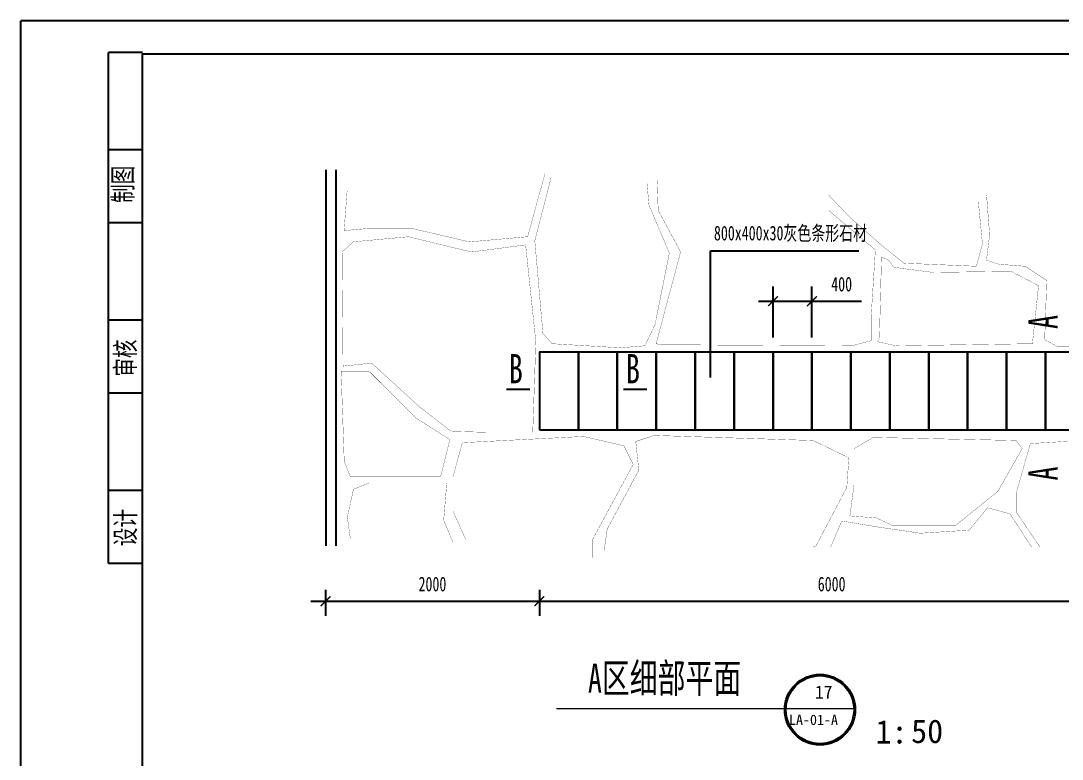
# Model space of a CAD drawing. Extents: x -5183 to -983, y 75 to 2992.
# Drawn here: x -5183 to -3042, y 1475 to 2992 of the extents above; entities that cross this region are included whole.
import ezdxf

# ---------------------------------------------------------------- set-up
doc = ezdxf.new("R2010")
doc.units = 0
doc.header["$MEASUREMENT"] = 0
doc.layers.get('0').update_dxf_attribs({"linetype": 'CONTINUOUS'})
doc.layers.get('DEFPOINTS').update_dxf_attribs({"linetype": 'CONTINUOUS'})
for name, color, linetype in [('LEVEL', 2, 'CONTINUOUS'), ('STAIR', 140, 'CONTINUOUS'), ('TEXT', 41, 'CONTINUOUS'), ('TK', 1, 'CONTINUOUS')]:
    doc.layers.add(name, color=color, linetype=linetype)
doc.styles.add('HZ', font='simplex.shx', dxfattribs={"width": 0.7, "bigfont": 'hztxt.shx'})
doc.styles.get("Standard").update_dxf_attribs({"font": 'simsun.ttf'})
doc.styles.add('STYLE1', font='simsun.ttf', dxfattribs={"width": 0.7})
doc.styles.add('XREF1$0$STYLE3', font='simsun.ttf', dxfattribs={"width": 0.7})
doc.dimstyles.new('STANDARD-1', dxfattribs={"dimscale": 0, "dimtxt": 450, "dimasz": 300, "dimexe": 300, "dimexo": 300, "dimgap": 200, "dimtad": 1, "dimdec": 0, "dimzin": 0, "dimtxsty": 'HZ', "dimcen": 300, "dimdle": 300, "dimclrd": 40, "dimclre": 40, "dimclrt": 41, "dimazin": 3, "dimtfac": 1, "dimtdec": 0, "dimtofl": 0, "dimtmove": 0, "dimatfit": 3, "dimtvp": 1.5, "dimtolj": 1, "dimtzin": 0})

# ---------------------------------------------------------------- blocks, each defined once
blk = doc.blocks.new('_ARCHTICK')
at = {"color": 0, "linetype": 'BYBLOCK', "const_width": 0.15}
blk.add_lwpolyline([(-0.5, -0.5), (0.5, 0.5)], dxfattribs=at)
blk = doc.blocks.new('*D67')
at = {"color": 40, "linetype": 'BYBLOCK'}
for p, q in [((-4556.4, 1823.2), (-4556.4, 1769.6)), ((-4116.9, 1823.2), (-4116.9, 1769.6)), ((-4586.4, 1799.6), (-4086.9, 1799.6))]:
    blk.add_line(p, q, dxfattribs=at)
at = {"layer": 'DEFPOINTS', "color": 0, "linetype": 'BYBLOCK'}
for p in [(-4556.4, 1853.2), (-4116.9, 1853.2), (-4116.9, 1799.6)]:
    blk.add_point(p, dxfattribs=at)
at = {"color": 40, "linetype": 'BYBLOCK', "xscale": 20, "yscale": 20, "zscale": 20, "rotation": 180}
blk.add_blockref('_ARCHTICK', (-4556.4, 1799.6), dxfattribs=at)
at = {"color": 40, "linetype": 'BYBLOCK', "xscale": 20, "yscale": 20, "zscale": 20}
blk.add_blockref('_ARCHTICK', (-4116.9, 1799.6), dxfattribs=at)
at = {"color": 41, "linetype": 'BYBLOCK', "insert": (-4336.7, 1834.6), "char_height": 30, "attachment_point": 5, "style": 'XREF1$0$STYLE3'}
blk.add_mtext('\\A1;2000', dxfattribs=at)
blk = doc.blocks.new('*D68')
at = {"color": 40, "linetype": 'BYBLOCK'}
for p, q in [((-4116.9, 1823.2), (-4116.9, 1769.6)), ((-4146.9, 1799.6), (-2885.5, 1799.6)), ((-2915.5, 1798.8), (-2915.5, 1769.6))]:
    blk.add_line(p, q, dxfattribs=at)
at = {"layer": 'DEFPOINTS', "color": 0, "linetype": 'BYBLOCK'}
for p in [(-4116.9, 1853.2), (-2915.5, 1828.8), (-2915.5, 1799.6)]:
    blk.add_point(p, dxfattribs=at)
at = {"color": 40, "linetype": 'BYBLOCK', "xscale": 20, "yscale": 20, "zscale": 20, "rotation": 180}
blk.add_blockref('_ARCHTICK', (-4116.9, 1799.6), dxfattribs=at)
at = {"color": 40, "linetype": 'BYBLOCK', "xscale": 20, "yscale": 20, "zscale": 20}
blk.add_blockref('_ARCHTICK', (-2915.5, 1799.6), dxfattribs=at)
at = {"color": 41, "linetype": 'BYBLOCK', "insert": (-3516.2, 1834.6), "char_height": 30, "attachment_point": 5, "style": 'XREF1$0$STYLE3'}
blk.add_mtext('\\A1;6000', dxfattribs=at)
blk = doc.blocks.new('*D70')
at = {"color": 40, "linetype": 'BYBLOCK'}
for p, q in [((-3636.7, 2341.6), (-3636.7, 2446)), ((-3556.7, 2341.6), (-3556.7, 2446)), ((-3666.7, 2416), (-3556.7, 2416)), ((-3556.7, 2416), (-3454.5, 2416))]:
    blk.add_line(p, q, dxfattribs=at)
at = {"layer": 'DEFPOINTS', "color": 0, "linetype": 'BYBLOCK'}
for p in [(-3556.7, 2416), (-3636.7, 2311.6), (-3556.7, 2311.6)]:
    blk.add_point(p, dxfattribs=at)
at = {"color": 40, "linetype": 'BYBLOCK', "xscale": 20, "yscale": 20, "zscale": 20, "rotation": 180}
blk.add_blockref('_ARCHTICK', (-3636.7, 2416), dxfattribs=at)
at = {"color": 40, "linetype": 'BYBLOCK', "xscale": 20, "yscale": 20, "zscale": 20}
blk.add_blockref('_ARCHTICK', (-3556.7, 2416), dxfattribs=at)
at = {"color": 41, "linetype": 'BYBLOCK', "insert": (-3495.6, 2451), "char_height": 30, "attachment_point": 5, "style": 'XREF1$0$STYLE3'}
blk.add_mtext('\\A1;400', dxfattribs=at)

msp = doc.modelspace()

# ---------------------------------------------------------------- hatches: boundary and pattern name
at = {"layer": 'TEXT', "linetype": 'CONTINUOUS'}
h = msp.add_hatch(color=256, dxfattribs=at)
edge = h.paths.add_edge_path()
edge.add_arc((-3540.2, 1576.5), 72.5, 0, 360)
edge = h.paths.add_edge_path(flags=16)
edge.add_arc((-3540.2, 1576.5), 70, 0, 360)

# ---------------------------------------------------------------- linework, layer by layer
at = {"layer": 'LEVEL', "color": 2}
for p, q in [((-4184.4, 2235.3), (-4136.3, 2235.3)), ((-3943.9, 2235.3), (-3895.8, 2235.3))]:
    msp.add_line(p, q, dxfattribs=at)
at = {"layer": 'STAIR'}
for p, q in [((-4555.5, 2686.1), (-4555.5, 1913.3)), ((-4535.5, 2686.1), (-4535.5, 1913.3))]:
    msp.add_line(p, q, dxfattribs=at)
at = {"layer": 'STAIR', "const_width": 0.5}
for points in [[(-4512, 2642.9), (-4518.3, 2561.2), (-4470.1, 2565.4), (-4377.8, 2565.4), (-4260.5, 2538.1), (-4141, 2548.6), (-4105.4, 2678.5)], [(-4092.8, 2670.1), (-4126.3, 2540.2), (-4109.6, 2349.7), (-4090.7, 2328.7), (-3950.3, 2320.3), (-3900, 2324.5), (-3879, 2368.5), (-3849.7, 2515.1), (-3891.6, 2613.5), (-3895.8, 2659.6)], [(-3874.8, 2663.8), (-3872.7, 2603.1), (-3826.6, 2517.2), (-3876.9, 2328.7), (-3866.4, 2326.6), (-3474.5, 2324.5), (-3434.7, 2335), (-3434.7, 2389.5), (-3426.3, 2521.4), (-3522.7, 2603.1)], [(-3522.7, 2634.5), (-3476.6, 2586.3), (-3409.5, 2527.7), (-3367.6, 2494.2), (-3218.8, 2487.9), (-3206.2, 2534), (-3214.6, 2619.8)], [(-3197.8, 2634.5), (-3191.5, 2552.8), (-3197.8, 2500.5), (-3172.7, 2492.1), (-3118.2, 2487.9), (-3074.1, 2458.6), (-3078.3, 2337.1), (-3051.1, 2322.4), (-2925.3, 2322.4), (-2906.5, 2437.6), (-2919, 2630.3)], [(-3388.5, 2485.8), (-3399, 2500.5), (-3413.7, 2506.7), (-3417.9, 2341.3), (-3422.1, 2332.9), (-3384.4, 2324.5), (-3103.5, 2328.7), (-3090.9, 2448.1), (-3147.5, 2477.4), (-3308.9, 2475.3), (-3388.5, 2485.8)], [(-3983.8, 1903.6), (-3977.5, 1947.6), (-3912.5, 2069), (-3918.8, 2127.7), (-3881.1, 2140.2), (-3554.1, 2129.8), (-3480.8, 2094.2), (-3485, 2033.4), (-3547.8, 1914.1), (-3554.3, 1910.6)], [(-4275.3, 2125.3), (-4294.5, 2055.1), (-4294.5, 1984.9), (-4268.9, 1927.5)], [(-4275.3, 2125.3), (-4026.2, 2138.1), (-3943.1, 2118.9), (-3924, 2080.7), (-4007, 1927.5), (-4007, 1889.2)], [(-3424.2, 1970.6), (-3478.7, 1974.8), (-3470.3, 2037.6), (-3470.3, 2113), (-3430.5, 2136.1), (-3137, 2129.8), (-3124.5, 2113), (-3174.8, 2025.1), (-3260.7, 1955.9), (-3392.7, 1955.9), (-3424.2, 1970.6)], [(-3087.8, 1910.6), (-3137, 1983.2), (-3137, 2020.9), (-3107.7, 2123.5), (-2929.5, 2134), (-2912.8, 2123.5), (-2896, 1983.2), (-2900.9, 1910.6)], [(-4294.5, 1921.1), (-4313.6, 1965.8), (-4307.2, 2042.4), (-4466.9, 2042.4), (-4498.9, 2029.6), (-4511.6, 1972.2), (-4505.3, 1927.5)], [(-3518.2, 1910.6), (-3495.4, 1964.3), (-3420, 1951.8), (-3334, 1939.2), (-3233.4, 1945.5), (-3195.7, 1991.5), (-3149.6, 1979), (-3105, 1910.6)]]:
    msp.add_lwpolyline(points, dxfattribs=at)
for points in [[(-4130.5, 2146.5), (-4124.2, 2332.9), (-4145.2, 2531.9), (-4256.3, 2517.2), (-4386.2, 2548.6), (-4499.4, 2538.1), (-4522.5, 2517.2), (-4520.4, 2282.6), (-4461.7, 2288.9), (-4363.2, 2198.9), (-4298.2, 2148.6), (-4220.7, 2146.5)], [(-4505.3, 2055.1), (-4377.5, 2055.1), (-4320, 2055.1), (-4300.8, 2131.7), (-4371.1, 2176.4), (-4466.9, 2272.1), (-4524.4, 2272.1), (-4518, 2087)]]:
    msp.add_lwpolyline(points, close=True, dxfattribs=at)
at = {"layer": 'STAIR'}
for points in [[(-4116.7, 2151.6), (-4036.7, 2151.6), (-4036.7, 2311.6), (-4116.7, 2311.6)], [(-4036.7, 2151.6), (-3956.7, 2151.6), (-3956.7, 2311.6), (-4036.7, 2311.6)], [(-3956.7, 2151.6), (-3876.7, 2151.6), (-3876.7, 2311.6), (-3956.7, 2311.6)], [(-3876.7, 2151.6), (-3796.7, 2151.6), (-3796.7, 2311.6), (-3876.7, 2311.6)], [(-3796.7, 2151.6), (-3716.7, 2151.6), (-3716.7, 2311.6), (-3796.7, 2311.6)], [(-3716.7, 2151.6), (-3636.7, 2151.6), (-3636.7, 2311.6), (-3716.7, 2311.6)], [(-3636.7, 2151.6), (-3556.7, 2151.6), (-3556.7, 2311.6), (-3636.7, 2311.6)], [(-3556.7, 2151.6), (-3476.7, 2151.6), (-3476.7, 2311.6), (-3556.7, 2311.6)], [(-3476.7, 2151.6), (-3396.7, 2151.6), (-3396.7, 2311.6), (-3476.7, 2311.6)], [(-3396.7, 2151.6), (-3316.7, 2151.6), (-3316.7, 2311.6), (-3396.7, 2311.6)], [(-3316.7, 2151.6), (-3236.7, 2151.6), (-3236.7, 2311.6), (-3316.7, 2311.6)], [(-3236.7, 2151.6), (-3156.7, 2151.6), (-3156.7, 2311.6), (-3236.7, 2311.6)], [(-3156.7, 2151.6), (-3076.7, 2151.6), (-3076.7, 2311.6), (-3156.7, 2311.6)], [(-3076.7, 2151.6), (-2996.7, 2151.6), (-2996.7, 2311.6), (-3076.7, 2311.6)]]:
    msp.add_lwpolyline(points, close=True, dxfattribs=at)
at = {"layer": 'TEXT', "linetype": 'CONTINUOUS'}
for p, q in [((-3764.9, 2259.6), (-3764.9, 2519.8)), ((-3764.9, 2519.8), (-3460.3, 2519.8))]:
    msp.add_line(p, q, dxfattribs=at)
at = {"layer": 'TEXT', "linetype": 'CONTINUOUS', "const_width": 2.5}
msp.add_lwpolyline([(-4082.2, 1578.8), (-3470.3, 1578.8)], dxfattribs=at)
at = {"layer": 'TEXT', "linetype": 'CONTINUOUS'}
for radius in [72.5, 70]:
    msp.add_circle((-3540.2, 1576.5), radius, dxfattribs=at)
at = {"layer": 'TK', "linetype": 'CONTINUOUS'}
for p, q in [((-5182.7, 74.6), (-5182.7, 2992.3)), ((-982.7, 2992.3), (-5182.7, 2992.3)), ((-5002.7, 1877.2), (-5002.7, 2927.2)), ((-4932.8, 2927.2), (-5002.7, 2927.2)), ((-4932.7, 174.6), (-4932.7, 2924.6)), ((-4932.7, 2924.6), (-1082.7, 2924.6)), ((-4932.8, 2727.2), (-5002.7, 2727.2)), ((-4932.8, 2577.2), (-5002.7, 2577.2)), ((-4932.8, 2377.2), (-5002.7, 2377.2)), ((-4932.8, 2227.2), (-5002.7, 2227.2)), ((-4932.8, 2027.2), (-5002.7, 2027.2)), ((-4932.8, 1877.2), (-5002.7, 1877.2))]:
    msp.add_line(p, q, dxfattribs=at)
at = {"layer": 'TK', "linetype": 'CONTINUOUS', "const_width": 2.5}
msp.add_lwpolyline([(-4932.7, 2924.6), (-4932.7, 174.6), (-1082.7, 174.6), (-1082.7, 2924.6), (-4932.7, 2924.6)], dxfattribs=at)

# ---------------------------------------------------------------- texts
at = {"layer": 'TEXT', "linetype": 'CONTINUOUS', "style": 'STYLE1', "width": 0.7}
for s, height, p in [('制图', 40, (-4953.1, 2618.1)), ('A', 60, (-3051.9, 2359.1)), ('审核', 40, (-4947.9, 2261)), ('A', 60, (-3051.9, 2047.7)), ('设计', 40, (-4947.9, 1912.6))]:
    msp.add_text(s, height=height, rotation=90, dxfattribs=at).set_placement(p)
for s, height, p in [('800x400x30灰色条形石材', 30, (-3758.1, 2541.1)), ('B', 60, (-4179.5, 2247.4)), ('B', 60, (-3938.9, 2247.4)), ('A区细部平面', 60, (-4017, 1611.3))]:
    msp.add_text(s, height=height, dxfattribs=at).set_placement(p)
at = {"layer": 'TEXT', "linetype": 'CONTINUOUS'}
for s, height, p in [('17', 26.44, (-3550.4, 1599.5)), ('LA-01-A', 21.15, (-3603.9, 1545.2)), ('1:', 48.39, (-3426, 1507)), ('50', 48.39, (-3352.8, 1508))]:
    msp.add_text(s, height=height, dxfattribs=at).set_placement(p)

# ---------------------------------------------------------------- dimensions: what is measured, and where the dimension line sits
for base, p1, p2, text, picture, middle in [((-3556.7, 2416), (-3636.7, 2311.6), (-3556.7, 2311.6), '400', '*D70', (-3495.6, 2451)), ((-4116.9, 1799.6), (-4556.4, 1853.2), (-4116.9, 1853.2), '2000', '*D67', (-4336.7, 1834.6)), ((-2915.5, 1799.6), (-4116.9, 1853.2), (-2915.5, 1828.8), '6000', '*D68', (-3516.2, 1834.6))]:
    dim = msp.add_linear_dim(base=base, p1=p1, p2=p2, text=text, dimstyle='STANDARD-1', override={"dimscale": 1, "dimtxt": 30, "dimasz": 20, "dimexe": 30, "dimexo": 30, "dimgap": 20, "dimtxsty": 'XREF1$0$STYLE3', "dimblk1": 'ARCHTICK', "dimblk2": 'ARCHTICK', "dimsah": 1, "dimcen": 30, "dimdle": 30}, dxfattribs=at)
    dim.commit()
    dim.dimension.update_dxf_attribs({"geometry": picture, "text_midpoint": middle})

doc.saveas('drawing.dxf')
